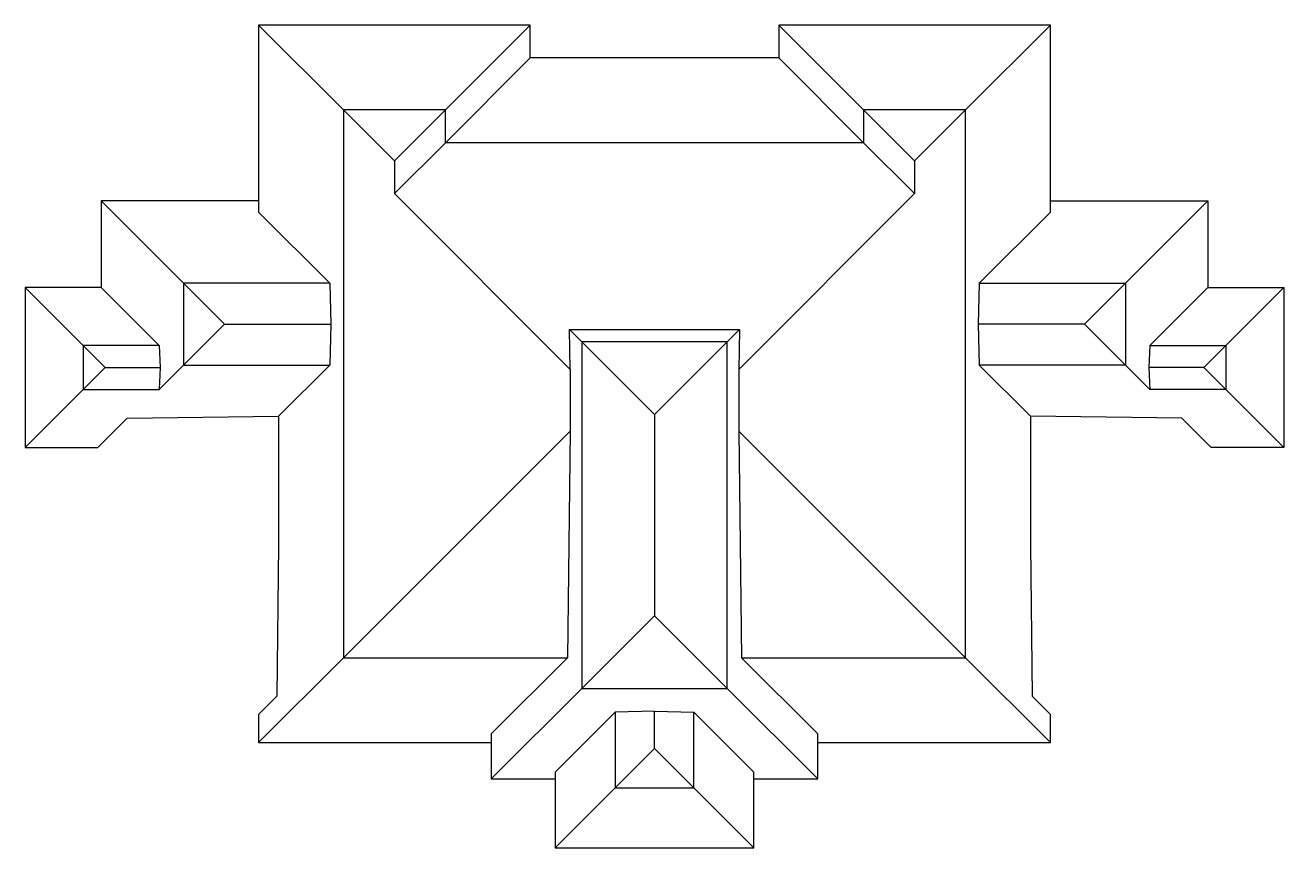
# Model space of a CAD drawing. Header units: metres. Extents: x -744 to 744, y 18 to 991.
import ezdxf

# ---------------------------------------------------------------- set-up
doc = ezdxf.new("R2010")
doc.units = ezdxf.units.M

msp = doc.modelspace()

# ---------------------------------------------------------------- linework, layer by layer
at = {"layer": 'FP-Roof'}
for p, q in [((-444.4, 528.4), (-444.4, 376.2)), ((444.4, 528.4), (444.4, 376.2))]:
    msp.add_line(p, q, dxfattribs=at)
for points in [[(-468, 990.8), (-468, 769.8)], [(-367.8, 890.6), (-468, 990.8)], [(177.5, 990.8), (147, 990.8), (147, 952.1), (-147, 952.1), (-147, 990.8), (-468, 990.8)], [(-247.2, 890.6), (-147, 990.8)], [(247.2, 890.6), (147, 990.8)], [(468, 769.8), (468, 990.8), (177.5, 990.8)], [(367.7, 890.6), (468, 990.8)], [(-247.2, 851.8), (-147, 952.1)], [(247.2, 851.8), (147, 952.1)], [(103, 242.7), (367.7, 242.7), (367.7, 890.6), (247.2, 890.6), (247.2, 851.8), (-247.2, 851.8), (-247.2, 890.6), (-367.8, 890.6), (-367.8, 242.7), (-177, 242.7), (-103, 242.7)], [(-468, 783.1), (-654, 783.1), (-654, 680.5), (-744, 680.5), (-744, 491.5), (-658.2, 491.5)], [(-556.7, 685.8), (-654, 783.1)], [(468, 783.1), (654, 783.1), (654, 680.5), (744, 680.5), (744, 491.5), (658.2, 491.5)], [(556.7, 685.8), (654, 783.1)], [(384, 685.8), (468, 769.8)], [(-384, 685.8), (-556.7, 685.8), (-556.7, 588.7), (-384, 588.7)], [(-384, 685.8), (-382.8, 637.3), (-384, 588.7)], [(384, 685.8), (382.8, 637.3), (384, 588.7)], [(384, 685.8), (556.7, 685.8), (556.7, 588.7), (384, 588.7)], [(-675.5, 612), (-744, 680.5)], [(-654, 680.5), (-585.5, 612)], [(654, 680.5), (585.5, 612)], [(675.5, 612), (744, 680.5)], [(-99.7, 583.8), (-100.5, 630.9), (100.5, 630.9), (99.7, 583.8)], [(-86, 616.4), (-100.5, 630.9)], [(86, 616.4), (100.5, 630.9)], [(-585.5, 612), (-675.5, 612), (-675.5, 560), (-585.5, 560)], [(-585.5, 612), (-584.5, 586), (-585.5, 560)], [(-86, 616.4), (-86, 206.5), (86, 206.4), (86, 616.4)], [(86, 616.4), (-86, 616.4)], [(585.5, 612), (584.5, 586), (585.5, 560)], [(585.5, 612), (675.5, 612), (675.5, 560), (585.5, 560)], [(-556.7, 588.7), (-585.5, 560)], [(-384, 588.7), (-444.4, 528.4)], [(-99.7, 583.8), (-99.7, 510.8)], [(99.7, 583.8), (99.7, 510.7)], [(444.4, 528.4), (384, 588.8), (384, 588.9)], [(556.7, 588.7), (585.5, 560)], [(-675.5, 560), (-744, 491.5)], [(675.5, 560), (744, 491.5)], [(-623.5, 526.2), (-658.2, 491.5)], [(-623.5, 526.2), (-444.4, 528.4)], [(623.5, 526.2), (444.4, 528.4)], [(623.5, 526.2), (658.2, 491.5)], [(-99.7, 510.8), (-103, 242.7)], [(99.7, 510.7), (103, 242.7)], [(-444.4, 376.2), (-446.6, 197.2)], [(444.4, 376.2), (446.6, 197.2)], [(-367.8, 242.7), (-468, 142.5)], [(-103, 242.7), (-193, 152.7)], [(103, 242.7), (193, 152.7)], [(367.7, 242.7), (468, 142.5)], [(-468, 175.8), (-446.6, 197.2)], [(-86, 206.5), (-193, 99.5)], [(86, 206.4), (193, 99.4)], [(468, 175.8), (446.6, 197.2)], [(0, 179.5), (-46.4, 178.5)], [(0, 179.5), (46.4, 178.5)], [(-468, 175.8), (-468, 142.5), (-193, 142.5)], [(-46.4, 178.5), (-117.4, 107.5)], [(-46.4, 178.5), (-46.4, 89), (46.4, 89), (46.4, 178.5)], [(46.4, 178.5), (117.4, 107.5)], [(193, 142.5), (468, 142.5), (468, 175.8)], [(-193, 152.7), (-193, 99.5), (-117.4, 99.5)], [(117.4, 99.4), (193, 99.4), (193, 152.7)], [(-117.4, 107.5), (-117.4, 18), (117.4, 18), (117.4, 107.5)], [(-46.4, 89), (-117.4, 18)], [(46.4, 89), (117.4, 18)]]:
    msp.add_lwpolyline(points, dxfattribs=at)
at = {"layer": 'FP-Roof', "elevation": -0.3}
msp.add_lwpolyline([(-384, 685.8), (-468, 769.8)], dxfattribs=at)
at = {"layer": 'FP-Roof Detail'}
for points in [[(-367.8, 890.6), (-307.5, 830.3)], [(-247.2, 890.6), (-307.5, 830.3)], [(247.2, 890.6), (307.5, 830.3)], [(367.8, 890.6), (307.5, 830.3)], [(-247.2, 851.8), (-307.5, 791.6)], [(247.2, 851.8), (307.5, 791.6)], [(-307.5, 830.3), (-307.5, 791.6)], [(307.5, 830.3), (307.5, 791.6)], [(-307.5, 791.6), (-99.7, 583.8)], [(307.5, 791.6), (99.7, 583.8)], [(-556.7, 685.8), (-508.2, 637.3)], [(556.7, 685.8), (508.2, 637.3)], [(-556.7, 588.7), (-508.2, 637.3)], [(-508.2, 637.3), (-382.8, 637.3)], [(508.2, 637.3), (382.8, 637.3)], [(556.7, 588.7), (508.2, 637.3)], [(-675.5, 612), (-649.5, 586)], [(-86, 616.4), (0, 530.4)], [(86, 616.4), (0, 530.4)], [(675.5, 612), (649.5, 586)], [(-675.5, 560), (-649.5, 586)], [(-649.5, 586), (-584.5, 586)], [(649.5, 586), (584.5, 586)], [(675.5, 560), (649.5, 586)], [(0, 530.4), (0, 292.5)], [(-367.8, 242.7), (-99.7, 510.8)], [(367.7, 242.7), (99.7, 510.7)], [(-86, 206.5), (0, 292.5)], [(86, 206.5), (0, 292.5)], [(0, 135.4), (0, 179.5)], [(-46.4, 89), (0, 135.4)], [(46.4, 89), (0, 135.4)]]:
    msp.add_lwpolyline(points, dxfattribs=at)

doc.saveas('drawing.dxf')
